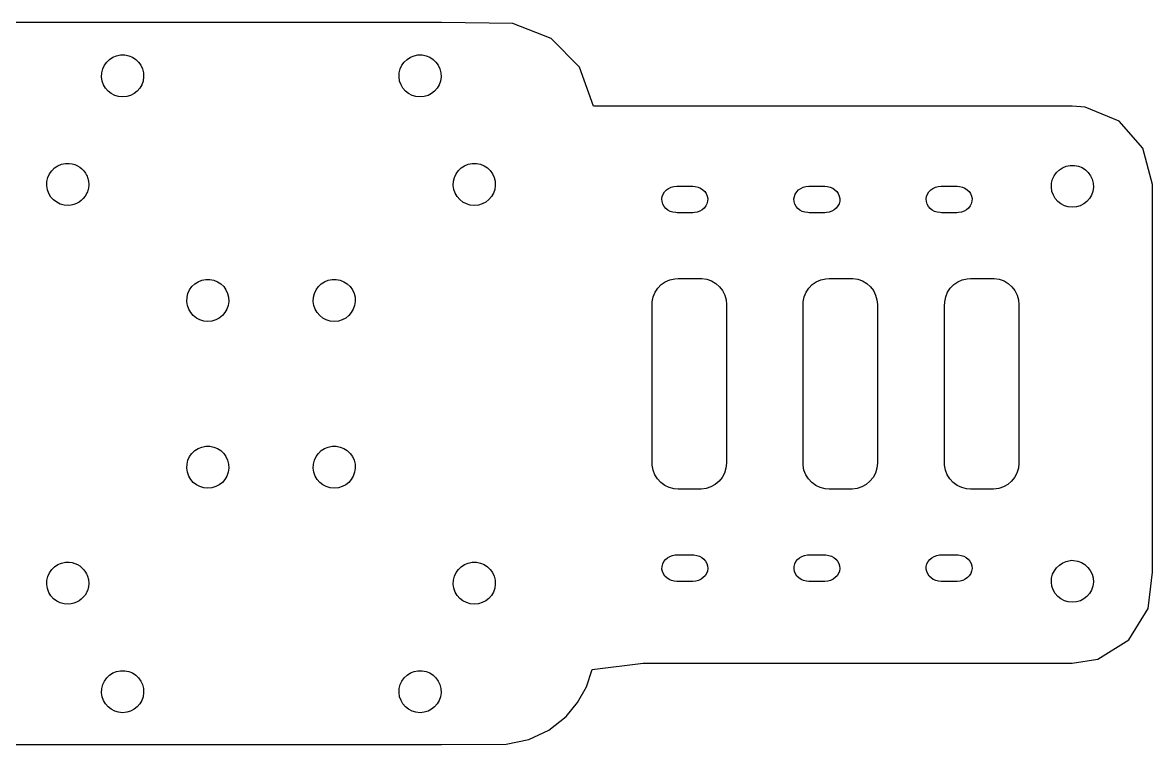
# Model space of a CAD drawing. Extents: x 0 to 157, y 0 to 105.
# Drawn here: x 55.5 to 140, y 51 to 105 of the extents above; entities that cross this region are included whole.
import ezdxf

# ---------------------------------------------------------------- set-up
doc = ezdxf.new("R2010")
doc.units = 0
doc.layers.get('0').update_dxf_attribs({"linetype": 'CONTINUOUS'})
doc.layers.add('LAYER_1', color=7, linetype='CONTINUOUS')

# ---------------------------------------------------------------- blocks, each defined once
blk = doc.blocks.new('BLOCK_2_2')
at = {"layer": 'LAYER_1', "color": 179}
for p, q in [((130.432, -78.988), (114.217, -78.988)), ((146.647, -78.988), (130.432, -78.988)), ((151.98, -79.068), (146.647, -78.988)), ((154.858, -80.172), (151.98, -79.068)), ((156.975, -82.333), (154.858, -80.172)), ((121.445, -82.184), (121.617, -81.946)), ((121.617, -81.946), (121.828, -81.744)), ((121.828, -81.744), (122.074, -81.584)), ((122.074, -81.584), (122.35, -81.471)), ((122.35, -81.471), (122.648, -81.412)), ((122.648, -81.412), (122.959, -81.412)), ((122.959, -81.412), (123.258, -81.471)), ((123.258, -81.471), (123.533, -81.584)), ((123.533, -81.584), (123.779, -81.744)), ((123.779, -81.744), (123.991, -81.946)), ((123.991, -81.946), (124.162, -82.184)), ((143.691, -82.184), (143.863, -81.946)), ((143.863, -81.946), (144.074, -81.744)), ((144.074, -81.744), (144.321, -81.584)), ((144.321, -81.584), (144.596, -81.471)), ((144.596, -81.471), (144.894, -81.412)), ((144.894, -81.412), (145.206, -81.412)), ((145.206, -81.412), (145.504, -81.471)), ((145.504, -81.471), (145.779, -81.584)), ((145.779, -81.584), (146.025, -81.744)), ((146.025, -81.744), (146.237, -81.946)), ((146.237, -81.946), (146.408, -82.184)), ((121.232, -83.056), (121.247, -82.746)), ((121.247, -82.746), (121.32, -82.453)), ((121.32, -82.453), (121.445, -82.184)), ((124.162, -82.184), (124.287, -82.453)), ((124.287, -82.453), (124.36, -82.746)), ((124.36, -82.746), (124.375, -83.056)), ((143.478, -83.056), (143.493, -82.746)), ((143.493, -82.746), (143.566, -82.453)), ((143.566, -82.453), (143.691, -82.184)), ((146.408, -82.184), (146.533, -82.453)), ((146.533, -82.453), (146.606, -82.746)), ((146.606, -82.746), (146.621, -83.056)), ((158.021, -85.239), (156.975, -82.333)), ((121.277, -83.359), (121.232, -83.056)), ((121.377, -83.641), (121.277, -83.359)), ((121.525, -83.895), (121.377, -83.641)), ((124.231, -83.641), (124.082, -83.895)), ((124.33, -83.359), (124.231, -83.641)), ((124.375, -83.056), (124.33, -83.359)), ((143.523, -83.359), (143.478, -83.056)), ((143.623, -83.641), (143.523, -83.359)), ((143.772, -83.895), (143.623, -83.641)), ((146.477, -83.641), (146.328, -83.895)), ((146.576, -83.359), (146.477, -83.641)), ((146.621, -83.056), (146.576, -83.359)), ((121.718, -84.115), (121.525, -83.895)), ((121.947, -84.297), (121.718, -84.115)), ((122.209, -84.434), (121.947, -84.297)), ((122.496, -84.521), (122.209, -84.434)), ((123.398, -84.434), (123.111, -84.521)), ((123.66, -84.297), (123.398, -84.434)), ((123.89, -84.115), (123.66, -84.297)), ((124.082, -83.895), (123.89, -84.115)), ((143.964, -84.115), (143.772, -83.895)), ((144.194, -84.297), (143.964, -84.115)), ((144.455, -84.434), (144.194, -84.297)), ((144.742, -84.521), (144.455, -84.434)), ((145.645, -84.434), (145.357, -84.521)), ((145.906, -84.297), (145.645, -84.434)), ((146.136, -84.115), (145.906, -84.297)), ((146.328, -83.895), (146.136, -84.115)), ((122.804, -84.551), (122.496, -84.521)), ((123.111, -84.521), (122.804, -84.551)), ((145.05, -84.551), (144.742, -84.521)), ((145.357, -84.521), (145.05, -84.551)), ((165.736, -85.239), (158.021, -85.239)), ((181.165, -85.239), (165.736, -85.239)), ((192.737, -85.239), (181.165, -85.239)), ((193.756, -85.237), (192.737, -85.239)), ((193.786, -85.236), (193.756, -85.237)), ((193.818, -85.236), (193.786, -85.236)), ((194.797, -85.312), (193.818, -85.236)), ((197.334, -86.361), (194.797, -85.312)), ((199.114, -88.394), (197.334, -86.361)), ((199.818, -91.092), (199.114, -88.394)), ((118.239, -89.586), (118.54, -89.526)), ((118.54, -89.526), (118.808, -89.522)), ((118.808, -89.522), (119.024, -89.552)), ((119.024, -89.552), (119.229, -89.611)), ((148.653, -89.585), (148.951, -89.526)), ((148.951, -89.526), (149.263, -89.526)), ((149.263, -89.526), (149.561, -89.585)), ((117.207, -90.585), (117.331, -90.312)), ((117.331, -90.312), (117.501, -90.07)), ((117.501, -90.07), (117.714, -89.864)), ((117.714, -89.864), (117.961, -89.701)), ((117.961, -89.701), (118.239, -89.586)), ((119.229, -89.611), (119.422, -89.696)), ((119.422, -89.696), (119.6, -89.804)), ((119.6, -89.804), (119.762, -89.935)), ((119.762, -89.935), (119.904, -90.086)), ((119.904, -90.086), (120.026, -90.254)), ((120.026, -90.254), (120.108, -90.402)), ((120.108, -90.402), (120.146, -90.483)), ((147.623, -90.566), (147.748, -90.298)), ((147.748, -90.298), (147.92, -90.06)), ((147.92, -90.06), (148.131, -89.858)), ((148.131, -89.858), (148.378, -89.697)), ((148.378, -89.697), (148.653, -89.585)), ((149.561, -89.585), (149.836, -89.697)), ((149.836, -89.697), (150.082, -89.858)), ((150.082, -89.858), (150.294, -90.06)), ((150.294, -90.06), (150.465, -90.298)), ((150.465, -90.298), (150.59, -90.566)), ((192.48, -90.441), (192.652, -90.204)), ((192.652, -90.204), (192.863, -90.001)), ((192.863, -90.001), (193.109, -89.841)), ((193.109, -89.841), (193.383, -89.728)), ((193.383, -89.728), (193.68, -89.668)), ((193.68, -89.668), (193.991, -89.667)), ((193.991, -89.667), (194.29, -89.726)), ((194.29, -89.726), (194.565, -89.839)), ((194.565, -89.839), (194.812, -89.999)), ((194.812, -89.999), (195.024, -90.201)), ((195.024, -90.201), (195.196, -90.439)), ((117.127, -91.197), (117.138, -90.883)), ((117.178, -91.501), (117.127, -91.197)), ((117.138, -90.883), (117.207, -90.585)), ((120.146, -90.483), (120.179, -90.566)), ((120.179, -90.566), (120.207, -90.652)), ((120.207, -90.652), (120.23, -90.74)), ((120.23, -90.74), (120.248, -90.829)), ((120.248, -90.829), (120.261, -90.92)), ((120.267, -91.201), (120.258, -91.293)), ((120.261, -90.92), (120.269, -91.013)), ((120.271, -91.107), (120.267, -91.201)), ((120.269, -91.013), (120.271, -91.107)), ((147.535, -91.17), (147.55, -90.859)), ((147.58, -91.473), (147.535, -91.17)), ((147.55, -90.859), (147.623, -90.566)), ((150.59, -90.566), (150.663, -90.859)), ((150.678, -91.17), (150.633, -91.473)), ((150.663, -90.859), (150.678, -91.17)), ((163.825, -91.304), (164.029, -91.249)), ((164.029, -91.249), (164.248, -91.229)), ((164.248, -91.229), (164.298, -91.229)), ((164.298, -91.229), (164.429, -91.229)), ((164.429, -91.229), (164.616, -91.229)), ((164.616, -91.229), (164.831, -91.229)), ((164.831, -91.229), (165.049, -91.229)), ((165.049, -91.229), (165.242, -91.229)), ((165.242, -91.229), (165.384, -91.229)), ((165.384, -91.229), (165.449, -91.229)), ((165.449, -91.229), (165.635, -91.243)), ((165.635, -91.243), (165.843, -91.292)), ((173.703, -91.304), (173.907, -91.249)), ((173.907, -91.249), (174.126, -91.229)), ((174.126, -91.229), (174.175, -91.229)), ((174.175, -91.229), (174.307, -91.229)), ((174.307, -91.229), (174.493, -91.229)), ((174.493, -91.229), (174.709, -91.229)), ((174.709, -91.229), (174.926, -91.229)), ((174.926, -91.229), (175.12, -91.229)), ((175.12, -91.229), (175.262, -91.229)), ((175.262, -91.229), (175.327, -91.229)), ((175.327, -91.229), (175.513, -91.243)), ((175.513, -91.243), (175.721, -91.292)), ((183.591, -91.304), (183.796, -91.249)), ((183.796, -91.249), (184.014, -91.229)), ((184.014, -91.229), (184.064, -91.229)), ((184.064, -91.229), (184.195, -91.229)), ((184.195, -91.229), (184.382, -91.229)), ((184.382, -91.229), (184.597, -91.229)), ((184.597, -91.229), (184.815, -91.229)), ((184.815, -91.229), (185.008, -91.229)), ((185.008, -91.229), (185.15, -91.229)), ((185.15, -91.229), (185.216, -91.229)), ((185.216, -91.229), (185.401, -91.243)), ((185.401, -91.243), (185.609, -91.292)), ((192.267, -91.311), (192.283, -91.001)), ((192.283, -91.001), (192.356, -90.709)), ((192.356, -90.709), (192.48, -90.441)), ((195.196, -90.439), (195.322, -90.708)), ((195.322, -90.708), (195.395, -91)), ((195.395, -91), (195.41, -91.311)), ((199.819, -97.535), (199.818, -91.092)), ((117.284, -91.783), (117.178, -91.501)), ((117.44, -92.036), (117.284, -91.783)), ((117.639, -92.255), (117.44, -92.036)), ((119.99, -91.984), (119.86, -92.148)), ((120.098, -91.804), (119.99, -91.984)), ((120.136, -91.725), (120.098, -91.804)), ((120.17, -91.643), (120.136, -91.725)), ((120.199, -91.559), (120.17, -91.643)), ((120.223, -91.472), (120.199, -91.559)), ((120.243, -91.384), (120.223, -91.472)), ((120.258, -91.293), (120.243, -91.384)), ((147.68, -91.754), (147.58, -91.473)), ((147.829, -92.009), (147.68, -91.754)), ((148.021, -92.229), (147.829, -92.009)), ((150.385, -92.009), (150.193, -92.229)), ((150.534, -91.754), (150.385, -92.009)), ((150.633, -91.473), (150.534, -91.754)), ((163.137, -92.184), (163.166, -91.991)), ((163.166, -91.991), (163.235, -91.812)), ((163.235, -91.812), (163.34, -91.65)), ((163.34, -91.65), (163.476, -91.508)), ((163.476, -91.508), (163.639, -91.392)), ((163.639, -91.392), (163.825, -91.304)), ((165.843, -91.292), (166.033, -91.375)), ((166.033, -91.375), (166.201, -91.487)), ((166.201, -91.487), (166.342, -91.625)), ((166.342, -91.625), (166.452, -91.784)), ((166.452, -91.784), (166.527, -91.96)), ((166.527, -91.96), (166.563, -92.151)), ((173.015, -92.184), (173.044, -91.991)), ((173.044, -91.991), (173.113, -91.812)), ((173.113, -91.812), (173.218, -91.65)), ((173.218, -91.65), (173.354, -91.508)), ((173.354, -91.508), (173.517, -91.392)), ((173.517, -91.392), (173.703, -91.304)), ((175.721, -91.292), (175.911, -91.375)), ((175.911, -91.375), (176.078, -91.487)), ((176.078, -91.487), (176.219, -91.625)), ((176.219, -91.625), (176.33, -91.784)), ((176.33, -91.784), (176.405, -91.96)), ((176.405, -91.96), (176.441, -92.151)), ((182.903, -92.184), (182.932, -91.991)), ((182.932, -91.991), (183.001, -91.812)), ((183.001, -91.812), (183.106, -91.65)), ((183.106, -91.65), (183.242, -91.508)), ((183.242, -91.508), (183.405, -91.392)), ((183.405, -91.392), (183.591, -91.304)), ((185.609, -91.292), (185.799, -91.375)), ((185.799, -91.375), (185.967, -91.487)), ((185.967, -91.487), (186.108, -91.625)), ((186.108, -91.625), (186.218, -91.784)), ((186.218, -91.784), (186.293, -91.96)), ((186.293, -91.96), (186.329, -92.151)), ((192.312, -91.613), (192.267, -91.311)), ((192.412, -91.893), (192.312, -91.613)), ((192.561, -92.147), (192.412, -91.893)), ((195.265, -91.896), (195.116, -92.15)), ((195.365, -91.614), (195.265, -91.896)), ((195.41, -91.311), (195.365, -91.614)), ((117.875, -92.433), (117.639, -92.255)), ((118.143, -92.565), (117.875, -92.433)), ((118.437, -92.644), (118.143, -92.565)), ((118.735, -92.665), (118.437, -92.644)), ((118.953, -92.644), (118.735, -92.665)), ((119.162, -92.595), (118.953, -92.644)), ((119.36, -92.518), (119.162, -92.595)), ((119.543, -92.417), (119.36, -92.518)), ((119.711, -92.293), (119.543, -92.417)), ((119.86, -92.148), (119.711, -92.293)), ((148.25, -92.411), (148.021, -92.229)), ((148.512, -92.548), (148.25, -92.411)), ((148.799, -92.635), (148.512, -92.548)), ((149.107, -92.665), (148.799, -92.635)), ((149.414, -92.635), (149.107, -92.665)), ((149.701, -92.548), (149.414, -92.635)), ((149.963, -92.411), (149.701, -92.548)), ((150.193, -92.229), (149.963, -92.411)), ((163.152, -92.38), (163.137, -92.184)), ((163.208, -92.565), (163.152, -92.38)), ((163.301, -92.733), (163.208, -92.565)), ((163.427, -92.883), (163.301, -92.733)), ((163.582, -93.008), (163.427, -92.883)), ((166.298, -92.859), (166.147, -92.989)), ((166.419, -92.706), (166.298, -92.859)), ((166.506, -92.535), (166.419, -92.706)), ((166.556, -92.348), (166.506, -92.535)), ((166.563, -92.151), (166.556, -92.348)), ((173.03, -92.38), (173.015, -92.184)), ((173.086, -92.565), (173.03, -92.38)), ((173.179, -92.733), (173.086, -92.565)), ((173.305, -92.883), (173.179, -92.733)), ((173.46, -93.008), (173.305, -92.883)), ((176.176, -92.859), (176.025, -92.989)), ((176.297, -92.706), (176.176, -92.859)), ((176.384, -92.535), (176.297, -92.706)), ((176.434, -92.348), (176.384, -92.535)), ((176.441, -92.151), (176.434, -92.348)), ((182.918, -92.38), (182.903, -92.184)), ((182.974, -92.565), (182.918, -92.38)), ((183.067, -92.733), (182.974, -92.565)), ((183.193, -92.883), (183.067, -92.733)), ((183.348, -93.008), (183.193, -92.883)), ((186.064, -92.859), (185.913, -92.989)), ((186.185, -92.706), (186.064, -92.859)), ((186.273, -92.535), (186.185, -92.706)), ((186.322, -92.348), (186.273, -92.535)), ((186.329, -92.151), (186.322, -92.348)), ((192.752, -92.368), (192.561, -92.147)), ((192.982, -92.55), (192.752, -92.368)), ((193.243, -92.688), (192.982, -92.55)), ((193.529, -92.775), (193.243, -92.688)), ((193.835, -92.806), (193.529, -92.775)), ((194.143, -92.776), (193.835, -92.806)), ((194.431, -92.689), (194.143, -92.776)), ((194.693, -92.552), (194.431, -92.689)), ((194.923, -92.37), (194.693, -92.552)), ((195.116, -92.15), (194.923, -92.37)), ((163.761, -93.107), (163.582, -93.008)), ((163.959, -93.174), (163.761, -93.107)), ((164.174, -93.206), (163.959, -93.174)), ((164.271, -93.208), (164.174, -93.206)), ((164.378, -93.208), (164.271, -93.208)), ((164.549, -93.208), (164.378, -93.208)), ((164.758, -93.208), (164.549, -93.208)), ((164.977, -93.208), (164.758, -93.208)), ((165.182, -93.208), (164.977, -93.208)), ((165.344, -93.208), (165.182, -93.208)), ((165.438, -93.208), (165.344, -93.208)), ((165.562, -93.203), (165.438, -93.208)), ((165.775, -93.165), (165.562, -93.203)), ((165.972, -93.092), (165.775, -93.165)), ((166.147, -92.989), (165.972, -93.092)), ((173.638, -93.107), (173.46, -93.008)), ((173.837, -93.174), (173.638, -93.107)), ((174.052, -93.206), (173.837, -93.174)), ((174.148, -93.208), (174.052, -93.206)), ((174.256, -93.208), (174.148, -93.208)), ((174.427, -93.208), (174.256, -93.208)), ((174.635, -93.208), (174.427, -93.208)), ((174.855, -93.208), (174.635, -93.208)), ((175.06, -93.208), (174.855, -93.208)), ((175.222, -93.208), (175.06, -93.208)), ((175.316, -93.208), (175.222, -93.208)), ((175.44, -93.203), (175.316, -93.208)), ((175.653, -93.165), (175.44, -93.203)), ((175.85, -93.092), (175.653, -93.165)), ((176.025, -92.989), (175.85, -93.092)), ((183.527, -93.107), (183.348, -93.008)), ((183.726, -93.174), (183.527, -93.107)), ((183.94, -93.206), (183.726, -93.174)), ((184.037, -93.208), (183.94, -93.206)), ((184.144, -93.208), (184.037, -93.208)), ((184.315, -93.208), (184.144, -93.208)), ((184.524, -93.208), (184.315, -93.208)), ((184.744, -93.208), (184.524, -93.208)), ((184.948, -93.208), (184.744, -93.208)), ((185.11, -93.208), (184.948, -93.208)), ((185.204, -93.208), (185.11, -93.208)), ((185.328, -93.203), (185.204, -93.208)), ((185.541, -93.165), (185.328, -93.203)), ((185.738, -93.092), (185.541, -93.165)), ((185.913, -92.989), (185.738, -93.092)), ((199.821, -110.422), (199.819, -97.535)), ((127.816, -98.976), (127.988, -98.738)), ((127.988, -98.738), (128.199, -98.536)), ((128.199, -98.536), (128.446, -98.376)), ((128.446, -98.376), (128.721, -98.263)), ((128.721, -98.263), (129.019, -98.204)), ((129.019, -98.204), (129.331, -98.204)), ((129.331, -98.204), (129.629, -98.263)), ((129.629, -98.263), (129.904, -98.376)), ((129.904, -98.376), (130.15, -98.536)), ((130.15, -98.536), (130.362, -98.738)), ((130.362, -98.738), (130.533, -98.976)), ((137.271, -98.976), (137.442, -98.738)), ((137.442, -98.738), (137.654, -98.536)), ((137.654, -98.536), (137.9, -98.376)), ((137.9, -98.376), (138.175, -98.263)), ((138.175, -98.263), (138.473, -98.204)), ((138.473, -98.204), (138.785, -98.204)), ((138.785, -98.204), (139.083, -98.263)), ((139.083, -98.263), (139.358, -98.376)), ((139.358, -98.376), (139.605, -98.536)), ((139.605, -98.536), (139.816, -98.738)), ((139.816, -98.738), (139.988, -98.976)), ((162.631, -99.159), (162.834, -98.852)), ((162.834, -98.852), (163.09, -98.59)), ((163.09, -98.59), (163.392, -98.38)), ((163.392, -98.38), (163.731, -98.229)), ((163.731, -98.229), (164.1, -98.145)), ((164.1, -98.145), (164.354, -98.129)), ((164.354, -98.129), (164.471, -98.129)), ((164.471, -98.129), (164.69, -98.129)), ((164.69, -98.129), (164.972, -98.129)), ((164.972, -98.129), (165.279, -98.129)), ((165.279, -98.129), (165.576, -98.129)), ((165.576, -98.129), (165.822, -98.129)), ((165.822, -98.129), (165.982, -98.129)), ((165.982, -98.129), (166.12, -98.132)), ((166.12, -98.132), (166.499, -98.189)), ((166.499, -98.189), (166.851, -98.316)), ((166.851, -98.316), (167.167, -98.505)), ((167.167, -98.505), (167.441, -98.748)), ((167.441, -98.748), (167.665, -99.039)), ((173.92, -99.159), (174.123, -98.852)), ((174.123, -98.852), (174.379, -98.59)), ((174.379, -98.59), (174.681, -98.38)), ((174.681, -98.38), (175.02, -98.229)), ((175.02, -98.229), (175.389, -98.145)), ((175.389, -98.145), (175.642, -98.129)), ((175.642, -98.129), (175.76, -98.129)), ((175.76, -98.129), (175.979, -98.129)), ((175.979, -98.129), (176.261, -98.129)), ((176.261, -98.129), (176.568, -98.129)), ((176.568, -98.129), (176.864, -98.129)), ((176.864, -98.129), (177.111, -98.129)), ((177.111, -98.129), (177.271, -98.129)), ((177.271, -98.129), (177.409, -98.132)), ((177.409, -98.132), (177.788, -98.189)), ((177.788, -98.189), (178.14, -98.316)), ((178.14, -98.316), (178.456, -98.505)), ((178.456, -98.505), (178.73, -98.748)), ((178.73, -98.748), (178.954, -99.039)), ((184.503, -99.159), (184.706, -98.852)), ((184.706, -98.852), (184.963, -98.59)), ((184.963, -98.59), (185.264, -98.38)), ((185.264, -98.38), (185.603, -98.229)), ((185.603, -98.229), (185.973, -98.145)), ((185.973, -98.145), (186.226, -98.129)), ((186.226, -98.129), (186.343, -98.129)), ((186.343, -98.129), (186.562, -98.129)), ((186.562, -98.129), (186.844, -98.129)), ((186.844, -98.129), (187.152, -98.129)), ((187.152, -98.129), (187.448, -98.129)), ((187.448, -98.129), (187.694, -98.129)), ((187.694, -98.129), (187.854, -98.129)), ((187.854, -98.129), (187.993, -98.132)), ((187.993, -98.132), (188.371, -98.189)), ((188.371, -98.189), (188.723, -98.316)), ((188.723, -98.316), (189.039, -98.505)), ((189.039, -98.505), (189.313, -98.748)), ((189.313, -98.748), (189.537, -99.039)), ((127.603, -99.848), (127.618, -99.538)), ((127.618, -99.538), (127.691, -99.245)), ((127.691, -99.245), (127.816, -98.976)), ((130.533, -98.976), (130.658, -99.245)), ((130.658, -99.245), (130.731, -99.538)), ((130.731, -99.538), (130.746, -99.848)), ((137.058, -99.848), (137.073, -99.538)), ((137.073, -99.538), (137.146, -99.245)), ((137.146, -99.245), (137.271, -98.976)), ((139.988, -98.976), (140.113, -99.245)), ((140.113, -99.245), (140.186, -99.538)), ((140.186, -99.538), (140.201, -99.848)), ((162.413, -99.875), (162.488, -99.502)), ((162.488, -99.502), (162.631, -99.159)), ((167.665, -99.039), (167.832, -99.37)), ((167.832, -99.37), (167.933, -99.732)), ((173.702, -99.875), (173.777, -99.502)), ((173.777, -99.502), (173.92, -99.159)), ((178.954, -99.039), (179.121, -99.37)), ((179.121, -99.37), (179.222, -99.732)), ((184.285, -99.875), (184.36, -99.502)), ((184.36, -99.502), (184.503, -99.159)), ((189.537, -99.039), (189.704, -99.37)), ((189.704, -99.37), (189.805, -99.732)), ((127.648, -100.151), (127.603, -99.848)), ((127.748, -100.433), (127.648, -100.151)), ((127.897, -100.687), (127.748, -100.433)), ((130.602, -100.433), (130.453, -100.687)), ((130.701, -100.151), (130.602, -100.433)), ((130.746, -99.848), (130.701, -100.151)), ((137.103, -100.151), (137.058, -99.848)), ((137.202, -100.433), (137.103, -100.151)), ((137.351, -100.687), (137.202, -100.433)), ((140.056, -100.433), (139.907, -100.687)), ((140.156, -100.151), (140.056, -100.433)), ((140.201, -99.848), (140.156, -100.151)), ((162.403, -100.199), (162.413, -99.875)), ((162.403, -101.134), (162.403, -100.199)), ((167.933, -99.732), (167.963, -100.078)), ((167.963, -100.078), (167.963, -100.69)), ((173.692, -100.199), (173.702, -99.875)), ((173.692, -101.134), (173.692, -100.199)), ((179.222, -99.732), (179.252, -100.078)), ((179.252, -100.078), (179.252, -100.69)), ((184.275, -100.199), (184.285, -99.875)), ((184.275, -101.134), (184.275, -100.199)), ((189.805, -99.732), (189.835, -100.078)), ((189.835, -100.078), (189.835, -100.69)), ((128.089, -100.908), (127.897, -100.687)), ((128.319, -101.09), (128.089, -100.908)), ((128.58, -101.227), (128.319, -101.09)), ((128.867, -101.313), (128.58, -101.227)), ((129.175, -101.343), (128.867, -101.313)), ((129.482, -101.313), (129.175, -101.343)), ((129.77, -101.227), (129.482, -101.313)), ((130.031, -101.09), (129.77, -101.227)), ((130.261, -100.908), (130.031, -101.09)), ((130.453, -100.687), (130.261, -100.908)), ((137.543, -100.908), (137.351, -100.687)), ((137.773, -101.09), (137.543, -100.908)), ((138.034, -101.227), (137.773, -101.09)), ((138.322, -101.313), (138.034, -101.227)), ((138.629, -101.343), (138.322, -101.313)), ((138.937, -101.313), (138.629, -101.343)), ((139.224, -101.227), (138.937, -101.313)), ((139.485, -101.09), (139.224, -101.227)), ((139.715, -100.908), (139.485, -101.09)), ((139.907, -100.687), (139.715, -100.908)), ((162.403, -102.751), (162.403, -101.134)), ((167.963, -100.69), (167.963, -102.082)), ((173.692, -102.751), (173.692, -101.134)), ((179.252, -100.69), (179.252, -102.082)), ((184.275, -102.751), (184.275, -101.134)), ((189.835, -100.69), (189.835, -102.082)), ((167.963, -102.082), (167.963, -103.988)), ((179.252, -102.082), (179.252, -103.988)), ((189.835, -102.082), (189.835, -103.988)), ((162.403, -104.782), (162.403, -102.751)), ((173.692, -104.782), (173.692, -102.751)), ((184.275, -104.782), (184.275, -102.751)), ((167.963, -103.988), (167.963, -106.144)), ((179.252, -103.988), (179.252, -106.144)), ((189.835, -103.988), (189.835, -106.144)), ((162.403, -106.962), (162.403, -104.782)), ((173.692, -106.962), (173.692, -104.782)), ((184.275, -106.962), (184.275, -104.782)), ((167.963, -106.144), (167.963, -108.283)), ((179.252, -106.144), (179.252, -108.283)), ((189.835, -106.144), (189.835, -108.283)), ((162.403, -109.027), (162.403, -106.962)), ((173.692, -109.027), (173.692, -106.962)), ((184.275, -109.027), (184.275, -106.962)), ((167.963, -108.283), (167.963, -110.14)), ((179.252, -108.283), (179.252, -110.14)), ((189.835, -108.283), (189.835, -110.14)), ((162.403, -110.709), (162.403, -109.027)), ((173.692, -110.709), (173.692, -109.027)), ((184.275, -110.709), (184.275, -109.027)), ((128.721, -110.738), (129.019, -110.678)), ((129.019, -110.678), (129.331, -110.678)), ((129.331, -110.678), (129.629, -110.738)), ((138.175, -110.738), (138.473, -110.678)), ((138.473, -110.678), (138.785, -110.678)), ((138.785, -110.678), (139.083, -110.738)), ((167.963, -110.14), (167.963, -111.449)), ((179.252, -110.14), (179.252, -111.449)), ((189.835, -110.14), (189.835, -111.449)), ((199.822, -120.087), (199.821, -110.422)), ((127.691, -111.719), (127.816, -111.451)), ((127.816, -111.451), (127.988, -111.212)), ((127.988, -111.212), (128.199, -111.01)), ((128.199, -111.01), (128.446, -110.85)), ((128.446, -110.85), (128.721, -110.738)), ((129.629, -110.738), (129.904, -110.85)), ((129.904, -110.85), (130.15, -111.01)), ((130.15, -111.01), (130.362, -111.212)), ((130.362, -111.212), (130.533, -111.451)), ((130.533, -111.451), (130.658, -111.719)), ((137.146, -111.719), (137.271, -111.451)), ((137.271, -111.451), (137.442, -111.212)), ((137.442, -111.212), (137.654, -111.01)), ((137.654, -111.01), (137.9, -110.85)), ((137.9, -110.85), (138.175, -110.738)), ((139.083, -110.738), (139.358, -110.85)), ((139.358, -110.85), (139.605, -111.01)), ((139.605, -111.01), (139.816, -111.212)), ((139.816, -111.212), (139.988, -111.451)), ((139.988, -111.451), (140.113, -111.719)), ((162.403, -111.744), (162.403, -110.709)), ((167.963, -111.449), (167.963, -111.944)), ((173.692, -111.744), (173.692, -110.709)), ((179.252, -111.449), (179.252, -111.944)), ((184.275, -111.744), (184.275, -110.709)), ((189.835, -111.449), (189.835, -111.944)), ((127.603, -112.323), (127.618, -112.012)), ((127.648, -112.626), (127.603, -112.323)), ((127.618, -112.012), (127.691, -111.719)), ((130.658, -111.719), (130.731, -112.012)), ((130.746, -112.323), (130.701, -112.626)), ((130.731, -112.012), (130.746, -112.323)), ((137.058, -112.323), (137.073, -112.012)), ((137.103, -112.626), (137.058, -112.323)), ((137.073, -112.012), (137.146, -111.719)), ((140.113, -111.719), (140.186, -112.012)), ((140.201, -112.323), (140.156, -112.626)), ((140.186, -112.012), (140.201, -112.323)), ((162.408, -112.091), (162.403, -111.744)), ((162.474, -112.467), (162.408, -112.091)), ((167.924, -112.329), (167.814, -112.688)), ((167.963, -111.944), (167.924, -112.329)), ((173.697, -112.091), (173.692, -111.744)), ((173.763, -112.467), (173.697, -112.091)), ((179.213, -112.329), (179.103, -112.688)), ((179.252, -111.944), (179.213, -112.329)), ((184.281, -112.091), (184.275, -111.744)), ((184.347, -112.467), (184.281, -112.091)), ((189.797, -112.329), (189.687, -112.688)), ((189.835, -111.944), (189.797, -112.329)), ((127.748, -112.907), (127.648, -112.626)), ((127.897, -113.161), (127.748, -112.907)), ((128.089, -113.382), (127.897, -113.161)), ((130.453, -113.161), (130.261, -113.382)), ((130.602, -112.907), (130.453, -113.161)), ((130.701, -112.626), (130.602, -112.907)), ((137.202, -112.907), (137.103, -112.626)), ((137.351, -113.161), (137.202, -112.907)), ((137.543, -113.382), (137.351, -113.161)), ((139.907, -113.161), (139.715, -113.382)), ((140.056, -112.907), (139.907, -113.161)), ((140.156, -112.626), (140.056, -112.907)), ((162.609, -112.814), (162.474, -112.467)), ((162.806, -113.126), (162.609, -112.814)), ((163.056, -113.394), (162.806, -113.126)), ((167.64, -113.014), (167.41, -113.299)), ((167.814, -112.688), (167.64, -113.014)), ((173.898, -112.814), (173.763, -112.467)), ((174.095, -113.126), (173.898, -112.814)), ((174.345, -113.394), (174.095, -113.126)), ((178.929, -113.014), (178.698, -113.299)), ((179.103, -112.688), (178.929, -113.014)), ((184.482, -112.814), (184.347, -112.467)), ((184.678, -113.126), (184.482, -112.814)), ((184.928, -113.394), (184.678, -113.126)), ((189.512, -113.014), (189.282, -113.299)), ((189.687, -112.688), (189.512, -113.014)), ((128.319, -113.564), (128.089, -113.382)), ((128.58, -113.701), (128.319, -113.564)), ((128.867, -113.787), (128.58, -113.701)), ((129.175, -113.818), (128.867, -113.787)), ((129.482, -113.787), (129.175, -113.818)), ((129.77, -113.701), (129.482, -113.787)), ((130.031, -113.564), (129.77, -113.701)), ((130.261, -113.382), (130.031, -113.564)), ((137.773, -113.564), (137.543, -113.382)), ((138.034, -113.701), (137.773, -113.564)), ((138.322, -113.787), (138.034, -113.701)), ((138.629, -113.818), (138.322, -113.787)), ((138.937, -113.787), (138.629, -113.818)), ((139.224, -113.701), (138.937, -113.787)), ((139.485, -113.564), (139.224, -113.701)), ((139.715, -113.382), (139.485, -113.564)), ((163.352, -113.611), (163.056, -113.394)), ((163.687, -113.77), (163.352, -113.611)), ((164.053, -113.863), (163.687, -113.77)), ((164.348, -113.885), (164.053, -113.863)), ((164.45, -113.885), (164.348, -113.885)), ((164.658, -113.885), (164.45, -113.885)), ((164.934, -113.885), (164.658, -113.885)), ((165.241, -113.885), (164.934, -113.885)), ((165.54, -113.885), (165.241, -113.885)), ((165.795, -113.885), (165.54, -113.885)), ((165.968, -113.885), (165.795, -113.885)), ((166.072, -113.884), (165.968, -113.885)), ((166.453, -113.836), (166.072, -113.884)), ((166.808, -113.718), (166.453, -113.836)), ((167.13, -113.536), (166.808, -113.718)), ((167.41, -113.299), (167.13, -113.536)), ((174.641, -113.611), (174.345, -113.394)), ((174.976, -113.77), (174.641, -113.611)), ((175.342, -113.863), (174.976, -113.77)), ((175.637, -113.885), (175.342, -113.863)), ((175.739, -113.885), (175.637, -113.885)), ((175.947, -113.885), (175.739, -113.885)), ((176.223, -113.885), (175.947, -113.885)), ((176.53, -113.885), (176.223, -113.885)), ((176.829, -113.885), (176.53, -113.885)), ((177.084, -113.885), (176.829, -113.885)), ((177.257, -113.885), (177.084, -113.885)), ((177.36, -113.884), (177.257, -113.885)), ((177.742, -113.836), (177.36, -113.884)), ((178.097, -113.718), (177.742, -113.836)), ((178.419, -113.536), (178.097, -113.718)), ((178.698, -113.299), (178.419, -113.536)), ((185.224, -113.611), (184.928, -113.394)), ((185.559, -113.77), (185.224, -113.611)), ((185.925, -113.863), (185.559, -113.77)), ((186.22, -113.885), (185.925, -113.863)), ((186.322, -113.885), (186.22, -113.885)), ((186.53, -113.885), (186.322, -113.885)), ((186.806, -113.885), (186.53, -113.885)), ((187.113, -113.885), (186.806, -113.885)), ((187.413, -113.885), (187.113, -113.885)), ((187.668, -113.885), (187.413, -113.885)), ((187.84, -113.885), (187.668, -113.885)), ((187.944, -113.884), (187.84, -113.885)), ((188.325, -113.836), (187.944, -113.884)), ((188.681, -113.718), (188.325, -113.836)), ((189.002, -113.536), (188.681, -113.718)), ((189.282, -113.299), (189.002, -113.536)), ((163.404, -119.156), (163.554, -119.027)), ((163.554, -119.027), (163.729, -118.924)), ((163.729, -118.924), (163.925, -118.852)), ((163.925, -118.852), (164.137, -118.814)), ((164.137, -118.814), (164.261, -118.809)), ((164.261, -118.809), (164.355, -118.809)), ((164.355, -118.809), (164.517, -118.809)), ((164.517, -118.809), (164.721, -118.809)), ((164.721, -118.809), (164.941, -118.809)), ((164.941, -118.809), (165.15, -118.809)), ((165.15, -118.809), (165.321, -118.809)), ((165.321, -118.809), (165.428, -118.809)), ((165.428, -118.809), (165.525, -118.812)), ((165.525, -118.812), (165.741, -118.843)), ((165.741, -118.843), (165.94, -118.91)), ((165.94, -118.91), (166.12, -119.008)), ((166.12, -119.008), (166.275, -119.133)), ((166.275, -119.133), (166.401, -119.282)), ((173.282, -119.156), (173.432, -119.027)), ((173.432, -119.027), (173.607, -118.924)), ((173.607, -118.924), (173.803, -118.852)), ((173.803, -118.852), (174.015, -118.814)), ((174.015, -118.814), (174.139, -118.809)), ((174.139, -118.809), (174.233, -118.809)), ((174.233, -118.809), (174.395, -118.809)), ((174.395, -118.809), (174.599, -118.809)), ((174.599, -118.809), (174.819, -118.809)), ((174.819, -118.809), (175.028, -118.809)), ((175.028, -118.809), (175.199, -118.809)), ((175.199, -118.809), (175.306, -118.809)), ((175.306, -118.809), (175.403, -118.812)), ((175.403, -118.812), (175.619, -118.843)), ((175.619, -118.843), (175.818, -118.91)), ((175.818, -118.91), (175.998, -119.008)), ((175.998, -119.008), (176.152, -119.133)), ((176.152, -119.133), (176.279, -119.282)), ((183.17, -119.156), (183.32, -119.027)), ((183.32, -119.027), (183.496, -118.924)), ((183.496, -118.924), (183.691, -118.852)), ((183.691, -118.852), (183.903, -118.814)), ((183.903, -118.814), (184.027, -118.809)), ((184.027, -118.809), (184.121, -118.809)), ((184.121, -118.809), (184.283, -118.809)), ((184.283, -118.809), (184.488, -118.809)), ((184.488, -118.809), (184.707, -118.809)), ((184.707, -118.809), (184.916, -118.809)), ((184.916, -118.809), (185.087, -118.809)), ((185.087, -118.809), (185.194, -118.809)), ((185.194, -118.809), (185.292, -118.812)), ((185.292, -118.812), (185.507, -118.843)), ((185.507, -118.843), (185.706, -118.91)), ((185.706, -118.91), (185.886, -119.008)), ((185.886, -119.008), (186.041, -119.133)), ((186.041, -119.133), (186.167, -119.282)), ((117.331, -120.143), (117.501, -119.901)), ((117.501, -119.901), (117.714, -119.695)), ((117.714, -119.695), (117.961, -119.532)), ((117.961, -119.532), (118.239, -119.417)), ((118.239, -119.417), (118.54, -119.357)), ((118.54, -119.357), (118.808, -119.353)), ((118.808, -119.353), (119.024, -119.383)), ((119.024, -119.383), (119.23, -119.442)), ((119.23, -119.442), (119.423, -119.527)), ((119.423, -119.527), (119.601, -119.636)), ((119.601, -119.636), (119.763, -119.767)), ((119.763, -119.767), (119.906, -119.919)), ((119.906, -119.919), (120.029, -120.088)), ((147.748, -120.129), (147.92, -119.891)), ((147.92, -119.891), (148.131, -119.689)), ((148.131, -119.689), (148.378, -119.528)), ((148.378, -119.528), (148.653, -119.416)), ((148.653, -119.416), (148.951, -119.357)), ((148.951, -119.357), (149.263, -119.357)), ((149.263, -119.357), (149.561, -119.416)), ((149.561, -119.416), (149.836, -119.528)), ((149.836, -119.528), (150.082, -119.689)), ((150.082, -119.689), (150.294, -119.891)), ((150.294, -119.891), (150.465, -120.129)), ((163.139, -119.863), (163.146, -119.666)), ((163.175, -120.054), (163.139, -119.863)), ((163.146, -119.666), (163.196, -119.48)), ((163.196, -119.48), (163.283, -119.309)), ((163.283, -119.309), (163.404, -119.156)), ((166.401, -119.282), (166.494, -119.45)), ((166.494, -119.45), (166.55, -119.634)), ((166.565, -119.83), (166.536, -120.023)), ((166.55, -119.634), (166.565, -119.83)), ((173.017, -119.863), (173.024, -119.666)), ((173.053, -120.054), (173.017, -119.863)), ((173.024, -119.666), (173.074, -119.48)), ((173.074, -119.48), (173.161, -119.309)), ((173.161, -119.309), (173.282, -119.156)), ((176.279, -119.282), (176.372, -119.45)), ((176.372, -119.45), (176.428, -119.634)), ((176.443, -119.83), (176.414, -120.023)), ((176.428, -119.634), (176.443, -119.83)), ((182.905, -119.863), (182.913, -119.666)), ((182.941, -120.054), (182.905, -119.863)), ((182.913, -119.666), (182.962, -119.48)), ((182.962, -119.48), (183.049, -119.309)), ((183.049, -119.309), (183.17, -119.156)), ((186.167, -119.282), (186.26, -119.45)), ((186.26, -119.45), (186.317, -119.634)), ((186.331, -119.83), (186.302, -120.023)), ((186.317, -119.634), (186.331, -119.83)), ((192.487, -119.996), (192.659, -119.764)), ((192.659, -119.764), (192.869, -119.565)), ((192.869, -119.565), (193.112, -119.404)), ((193.112, -119.404), (193.381, -119.289)), ((193.381, -119.289), (193.67, -119.223)), ((193.67, -119.223), (193.79, -119.212)), ((193.79, -119.212), (193.93, -119.217)), ((193.93, -119.217), (194.234, -119.272)), ((194.234, -119.272), (194.518, -119.381)), ((194.518, -119.381), (194.774, -119.538)), ((194.774, -119.538), (194.996, -119.738)), ((194.996, -119.738), (195.178, -119.974)), ((195.178, -119.974), (195.312, -120.241)), ((117.127, -121.028), (117.138, -120.713)), ((117.138, -120.713), (117.207, -120.416)), ((117.207, -120.416), (117.331, -120.143)), ((120.029, -120.088), (120.111, -120.236)), ((120.111, -120.236), (120.148, -120.316)), ((120.148, -120.316), (120.18, -120.399)), ((120.18, -120.399), (120.208, -120.484)), ((120.208, -120.484), (120.231, -120.571)), ((120.231, -120.571), (120.248, -120.66)), ((120.248, -120.66), (120.261, -120.751)), ((120.261, -120.751), (120.269, -120.844)), ((147.535, -121.001), (147.55, -120.69)), ((147.55, -120.69), (147.623, -120.397)), ((147.623, -120.397), (147.748, -120.129)), ((150.465, -120.129), (150.59, -120.397)), ((150.59, -120.397), (150.663, -120.69)), ((150.663, -120.69), (150.678, -121.001)), ((163.25, -120.231), (163.175, -120.054)), ((163.36, -120.391), (163.25, -120.231)), ((163.501, -120.529), (163.36, -120.391)), ((163.669, -120.641), (163.501, -120.529)), ((163.858, -120.725), (163.669, -120.641)), ((164.065, -120.775), (163.858, -120.725)), ((164.249, -120.788), (164.065, -120.775)), ((164.315, -120.788), (164.249, -120.788)), ((164.457, -120.788), (164.315, -120.788)), ((164.65, -120.788), (164.457, -120.788)), ((164.868, -120.788), (164.65, -120.788)), ((165.083, -120.788), (164.868, -120.788)), ((165.27, -120.788), (165.083, -120.788)), ((165.401, -120.788), (165.27, -120.788)), ((165.451, -120.788), (165.401, -120.788)), ((165.671, -120.769), (165.451, -120.788)), ((165.876, -120.713), (165.671, -120.769)), ((166.062, -120.625), (165.876, -120.713)), ((166.226, -120.507), (166.062, -120.625)), ((166.362, -120.366), (166.226, -120.507)), ((166.467, -120.203), (166.362, -120.366)), ((166.536, -120.023), (166.467, -120.203)), ((173.128, -120.231), (173.053, -120.054)), ((173.238, -120.391), (173.128, -120.231)), ((173.379, -120.529), (173.238, -120.391)), ((173.546, -120.641), (173.379, -120.529)), ((173.736, -120.725), (173.546, -120.641)), ((173.943, -120.775), (173.736, -120.725)), ((174.127, -120.788), (173.943, -120.775)), ((174.192, -120.788), (174.127, -120.788)), ((174.335, -120.788), (174.192, -120.788)), ((174.528, -120.788), (174.335, -120.788)), ((174.746, -120.788), (174.528, -120.788)), ((174.961, -120.788), (174.746, -120.788)), ((175.148, -120.788), (174.961, -120.788)), ((175.279, -120.788), (175.148, -120.788)), ((175.329, -120.788), (175.279, -120.788)), ((175.548, -120.769), (175.329, -120.788)), ((175.754, -120.713), (175.548, -120.769)), ((175.94, -120.625), (175.754, -120.713)), ((176.104, -120.507), (175.94, -120.625)), ((176.24, -120.366), (176.104, -120.507)), ((176.345, -120.203), (176.24, -120.366)), ((176.414, -120.023), (176.345, -120.203)), ((183.016, -120.231), (182.941, -120.054)), ((183.127, -120.391), (183.016, -120.231)), ((183.267, -120.529), (183.127, -120.391)), ((183.435, -120.641), (183.267, -120.529)), ((183.624, -120.725), (183.435, -120.641)), ((183.831, -120.775), (183.624, -120.725)), ((184.016, -120.788), (183.831, -120.775)), ((184.081, -120.788), (184.016, -120.788)), ((184.223, -120.788), (184.081, -120.788)), ((184.416, -120.788), (184.223, -120.788)), ((184.634, -120.788), (184.416, -120.788)), ((184.849, -120.788), (184.634, -120.788)), ((185.036, -120.788), (184.849, -120.788)), ((185.167, -120.788), (185.036, -120.788)), ((185.217, -120.788), (185.167, -120.788)), ((185.437, -120.769), (185.217, -120.788)), ((185.642, -120.713), (185.437, -120.769)), ((185.829, -120.625), (185.642, -120.713)), ((185.992, -120.507), (185.829, -120.625)), ((186.128, -120.366), (185.992, -120.507)), ((186.233, -120.203), (186.128, -120.366)), ((186.302, -120.023), (186.233, -120.203)), ((192.267, -120.844), (192.285, -120.541)), ((192.285, -120.541), (192.36, -120.257)), ((192.36, -120.257), (192.487, -119.996)), ((195.312, -120.241), (195.392, -120.534)), ((195.392, -120.534), (195.411, -120.845)), ((199.517, -122.814), (199.822, -120.087)), ((117.178, -121.332), (117.127, -121.028)), ((117.284, -121.614), (117.178, -121.332)), ((117.44, -121.867), (117.284, -121.614)), ((120.098, -121.635), (119.99, -121.815)), ((120.136, -121.556), (120.098, -121.635)), ((120.17, -121.474), (120.136, -121.556)), ((120.199, -121.39), (120.17, -121.474)), ((120.223, -121.303), (120.199, -121.39)), ((120.243, -121.215), (120.223, -121.303)), ((120.258, -121.124), (120.243, -121.215)), ((120.267, -121.032), (120.258, -121.124)), ((120.271, -120.938), (120.267, -121.032)), ((120.269, -120.844), (120.271, -120.938)), ((147.58, -121.304), (147.535, -121.001)), ((147.68, -121.585), (147.58, -121.304)), ((147.829, -121.839), (147.68, -121.585)), ((150.534, -121.585), (150.385, -121.839)), ((150.633, -121.304), (150.534, -121.585)), ((150.678, -121.001), (150.633, -121.304)), ((192.309, -121.149), (192.267, -120.844)), ((192.407, -121.432), (192.309, -121.149)), ((192.555, -121.688), (192.407, -121.432)), ((195.27, -121.434), (195.121, -121.691)), ((195.368, -121.15), (195.27, -121.434)), ((195.411, -120.845), (195.368, -121.15)), ((117.639, -122.086), (117.44, -121.867)), ((117.875, -122.264), (117.639, -122.086)), ((118.143, -122.395), (117.875, -122.264)), ((118.437, -122.474), (118.143, -122.395)), ((118.735, -122.495), (118.437, -122.474)), ((118.953, -122.475), (118.735, -122.495)), ((119.162, -122.426), (118.953, -122.475)), ((119.36, -122.349), (119.162, -122.426)), ((119.543, -122.248), (119.36, -122.349)), ((119.711, -122.124), (119.543, -122.248)), ((119.86, -121.979), (119.711, -122.124)), ((119.99, -121.815), (119.86, -121.979)), ((148.021, -122.06), (147.829, -121.839)), ((148.25, -122.242), (148.021, -122.06)), ((148.512, -122.379), (148.25, -122.242)), ((148.799, -122.466), (148.512, -122.379)), ((149.107, -122.496), (148.799, -122.466)), ((149.414, -122.466), (149.107, -122.496)), ((149.701, -122.379), (149.414, -122.466)), ((149.963, -122.242), (149.701, -122.379)), ((150.193, -122.06), (149.963, -122.242)), ((150.385, -121.839), (150.193, -122.06)), ((192.747, -121.912), (192.555, -121.688)), ((192.977, -122.096), (192.747, -121.912)), ((193.239, -122.235), (192.977, -122.096)), ((193.527, -122.323), (193.239, -122.235)), ((193.835, -122.355), (193.527, -122.323)), ((194.145, -122.324), (193.835, -122.355)), ((194.434, -122.237), (194.145, -122.324)), ((194.697, -122.098), (194.434, -122.237)), ((194.928, -121.914), (194.697, -122.098)), ((195.121, -121.691), (194.928, -121.914)), ((198.07, -125.154), (199.517, -122.814)), ((195.73, -126.601), (198.07, -125.154)), ((193.832, -126.912), (195.73, -126.601)), ((122.074, -127.642), (122.35, -127.53)), ((122.35, -127.53), (122.648, -127.471)), ((122.648, -127.471), (122.959, -127.471)), ((122.959, -127.471), (123.258, -127.53)), ((123.258, -127.53), (123.533, -127.642)), ((144.321, -127.642), (144.596, -127.53)), ((144.596, -127.53), (144.894, -127.471)), ((144.894, -127.471), (145.206, -127.471)), ((145.206, -127.471), (145.504, -127.53)), ((145.504, -127.53), (145.779, -127.642)), ((157.489, -128.673), (157.914, -127.37)), ((157.914, -127.37), (161.727, -126.913)), ((161.727, -126.913), (175.916, -126.913)), ((175.916, -126.913), (190.105, -126.913)), ((190.105, -126.913), (193.832, -126.912)), ((121.32, -128.511), (121.445, -128.243)), ((121.445, -128.243), (121.617, -128.005)), ((121.617, -128.005), (121.828, -127.802)), ((121.828, -127.802), (122.074, -127.642)), ((123.533, -127.642), (123.779, -127.802)), ((123.779, -127.802), (123.991, -128.005)), ((123.991, -128.005), (124.162, -128.243)), ((124.162, -128.243), (124.287, -128.511)), ((143.566, -128.511), (143.691, -128.243)), ((143.691, -128.243), (143.863, -128.005)), ((143.863, -128.005), (144.074, -127.802)), ((144.074, -127.802), (144.321, -127.642)), ((145.779, -127.642), (146.025, -127.802)), ((146.025, -127.802), (146.237, -128.005)), ((146.237, -128.005), (146.408, -128.243)), ((146.408, -128.243), (146.533, -128.511)), ((121.232, -129.115), (121.247, -128.804)), ((121.277, -129.418), (121.232, -129.115)), ((121.247, -128.804), (121.32, -128.511)), ((124.287, -128.511), (124.36, -128.804)), ((124.375, -129.115), (124.33, -129.418)), ((124.36, -128.804), (124.375, -129.115)), ((143.478, -129.115), (143.493, -128.804)), ((143.523, -129.418), (143.478, -129.115)), ((143.493, -128.804), (143.566, -128.511)), ((146.533, -128.511), (146.606, -128.804)), ((146.621, -129.115), (146.576, -129.418)), ((146.606, -128.804), (146.621, -129.115)), ((156.835, -129.853), (157.489, -128.673)), ((121.377, -129.699), (121.277, -129.418)), ((121.525, -129.953), (121.377, -129.699)), ((121.718, -130.174), (121.525, -129.953)), ((124.082, -129.953), (123.89, -130.174)), ((124.231, -129.699), (124.082, -129.953)), ((124.33, -129.418), (124.231, -129.699)), ((143.623, -129.699), (143.523, -129.418)), ((143.772, -129.953), (143.623, -129.699)), ((143.964, -130.174), (143.772, -129.953)), ((146.328, -129.953), (146.136, -130.174)), ((146.477, -129.699), (146.328, -129.953)), ((146.576, -129.418), (146.477, -129.699)), ((155.979, -130.885), (156.835, -129.853)), ((121.947, -130.356), (121.718, -130.174)), ((122.209, -130.493), (121.947, -130.356)), ((122.496, -130.58), (122.209, -130.493)), ((122.804, -130.61), (122.496, -130.58)), ((123.111, -130.58), (122.804, -130.61)), ((123.398, -130.493), (123.111, -130.58)), ((123.66, -130.356), (123.398, -130.493)), ((123.89, -130.174), (123.66, -130.356)), ((144.194, -130.356), (143.964, -130.174)), ((144.455, -130.493), (144.194, -130.356)), ((144.742, -130.58), (144.455, -130.493)), ((145.05, -130.61), (144.742, -130.58)), ((145.357, -130.58), (145.05, -130.61)), ((145.645, -130.493), (145.357, -130.58)), ((145.906, -130.356), (145.645, -130.493)), ((146.136, -130.174), (145.906, -130.356)), ((154.685, -131.911), (155.979, -130.885)), ((151.495, -132.96), (153.174, -132.619)), ((153.174, -132.619), (154.685, -131.911)), ((114.217, -132.984), (130.432, -132.984)), ((130.432, -132.984), (146.647, -132.984)), ((146.647, -132.984), (151.495, -132.96))]:
    blk.add_line(p, q, dxfattribs=at)
blk = doc.blocks.new('SKETCHUP-BASE_DXF')
at = {"layer": 'LAYER_1'}
blk.add_blockref('BLOCK_2_2', (-59.798, 132.984), dxfattribs=at)

msp = doc.modelspace()

# ---------------------------------------------------------------- block references
msp.add_blockref('SKETCHUP-BASE_DXF', (0, 51))

doc.saveas('drawing.dxf')
